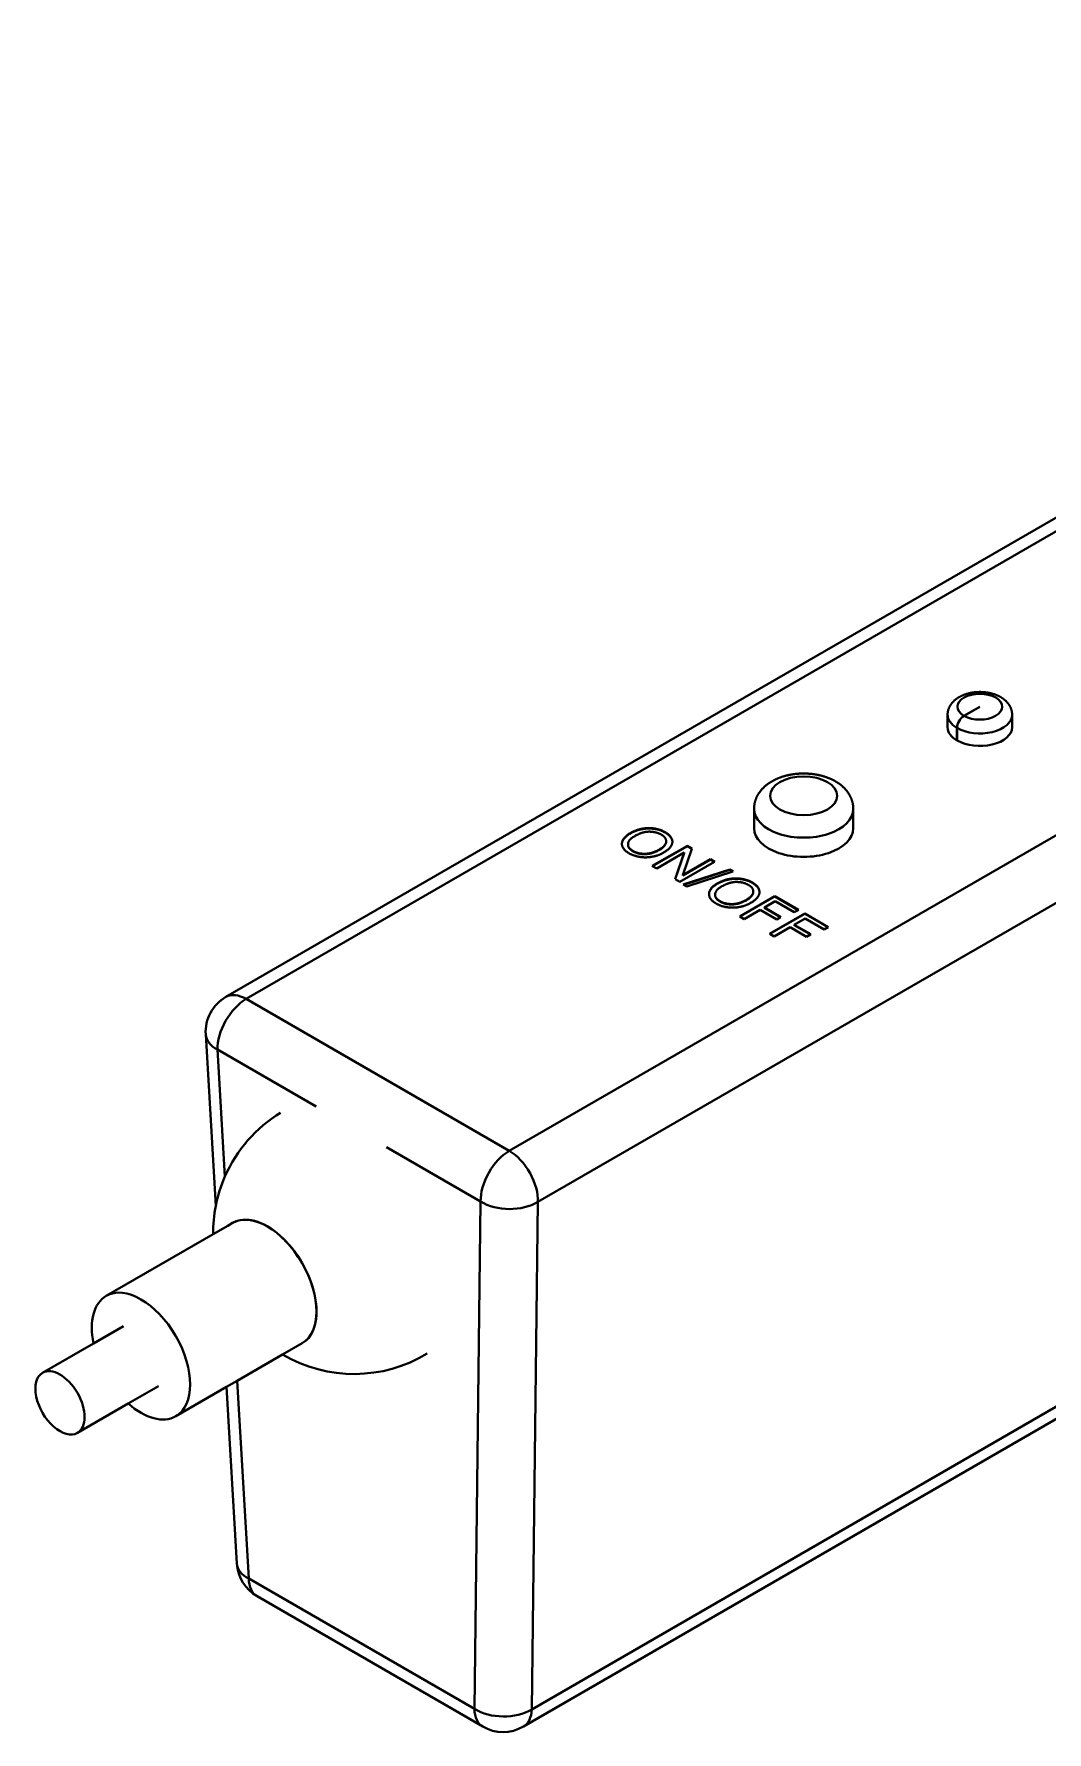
# Model space of a CAD drawing. Header units: millimetres. Extents: x 15 to 292, y 5 to 205.
# Drawn here: x 187.4 to 212.91, y 70.56 to 113.33 of the extents above; entities that cross this region are included whole.
import ezdxf

# ---------------------------------------------------------------- set-up
doc = ezdxf.new("R2010")
doc.units = ezdxf.units.MM
doc.layers.add('Geometries', color=7, linetype='Continuous')

msp = doc.modelspace()

# ---------------------------------------------------------------- linework, layer by layer
at = {"layer": 'Geometries', "linetype": 'Continuous', "lineweight": 40}
for p, q in [((199.3699, 85.1974), (248.0888, 113.3253)), ((248.811, 112.0395), (200.0921, 83.9116)), ((222.1351, 106.3371), (192.2333, 89.0733)), ((222.1351, 105.9914), (192.7443, 89.0227)), ((199.9351, 71.1328), (248.0261, 98.8982)), ((199.724, 70.6988), (247.815, 98.4642)), ((210.8199, 96.1541), (211.2202, 96.3829)), ((210.8219, 96.1529), (211.2202, 96.3829)), ((210.4077, 96.1795), (210.4077, 95.8644)), ((210.6429, 95.8495), (210.6429, 95.5344)), ((210.6457, 95.8478), (210.6457, 95.536)), ((212.0327, 95.8644), (212.0327, 96.1795)), ((210.6429, 95.5344), (210.6457, 95.536)), ((210.6429, 95.5344), (210.6457, 95.536)), ((210.6457, 95.536), (210.6457, 95.5327)), ((205.5335, 93.3229), (205.5335, 93.8078)), ((208.0335, 93.8127), (208.0335, 93.8123)), ((208.0335, 93.8078), (208.0335, 93.8123)), ((208.0335, 93.3229), (208.0335, 93.8078)), ((202.2366, 93.0285), (202.2366, 93.0379)), ((202.3592, 92.92), (202.3593, 92.9153)), ((202.3592, 92.92), (202.3592, 92.9106)), ((202.9705, 92.3721), (203.8537, 92.8821)), ((202.9786, 92.3674), (203.8537, 92.8727)), ((203.3211, 92.9873), (203.3211, 92.9967)), ((203.4603, 93.0504), (203.4603, 93.0598)), ((203.4773, 92.9824), (203.4773, 92.9776)), ((203.9709, 92.805), (203.7441, 92.1446)), ((203.8537, 92.8727), (203.8537, 92.8821)), ((203.8537, 92.8821), (203.9736, 92.8128)), ((203.8537, 92.8727), (203.9709, 92.805)), ((203.9736, 92.8128), (203.9709, 92.805)), ((202.483, 92.7422), (202.483, 92.7516)), ((202.9786, 92.3674), (202.9705, 92.3721)), ((203.7766, 92.7081), (203.0825, 92.3074)), ((203.5465, 92.0396), (203.7766, 92.7081)), ((203.5492, 92.038), (203.7766, 92.6987)), ((204.5415, 92.4756), (203.6664, 91.9703)), ((203.7441, 92.1446), (204.4376, 92.545)), ((203.7441, 92.1352), (204.4376, 92.5356)), ((203.7766, 92.6987), (203.7766, 92.7081)), ((204.4376, 92.5356), (204.4376, 92.545)), ((204.4376, 92.545), (204.5496, 92.4803)), ((204.4376, 92.5356), (204.5415, 92.4756)), ((204.5496, 92.4803), (204.5415, 92.4756)), ((203.0825, 92.3074), (202.9786, 92.3674)), ((203.5492, 92.038), (203.5465, 92.0396)), ((203.6664, 91.9703), (203.5492, 92.038)), ((203.7441, 92.1352), (203.7441, 92.1446)), ((203.7525, 91.9032), (204.922, 92.2827)), ((203.763, 91.8972), (204.922, 92.2733)), ((204.9983, 92.2292), (203.8399, 91.8528)), ((204.922, 92.2827), (205.0088, 92.2326)), ((204.922, 92.2733), (204.922, 92.2827)), ((204.922, 92.2733), (204.9983, 92.2292)), ((205.0088, 92.2326), (204.9983, 92.2292)), ((205.492, 91.9449), (205.492, 91.9543)), ((203.763, 91.8972), (203.7525, 91.9032)), ((203.8399, 91.8528), (203.763, 91.8972)), ((204.553, 91.6534), (204.553, 91.644)), ((204.553, 91.6534), (204.5531, 91.6487)), ((205.1714, 91.1014), (206.0547, 91.6113)), ((205.1796, 91.0967), (206.0547, 91.6019)), ((205.5148, 91.7208), (205.5148, 91.7302)), ((206.0547, 91.6019), (206.0547, 91.6113)), ((206.0547, 91.6113), (206.6506, 91.2673)), ((206.0547, 91.6019), (206.6424, 91.2626)), ((204.6768, 91.4757), (204.6768, 91.4851)), ((205.1796, 91.0967), (205.1714, 91.1014)), ((205.2883, 91.0339), (205.1796, 91.0967)), ((205.6896, 91.2656), (205.2883, 91.0339)), ((206.1041, 91.0262), (205.6896, 91.2656)), ((206.0674, 91.4837), (205.7938, 91.3257)), ((205.7938, 91.3163), (205.7938, 91.3257)), ((205.7938, 91.3257), (206.2084, 91.0864)), ((205.7938, 91.3163), (206.2002, 91.0817)), ((205.9252, 90.6662), (206.8085, 91.1762)), ((205.9333, 90.6615), (206.8085, 91.1668)), ((206.5464, 91.2071), (206.0674, 91.4837)), ((206.2084, 91.0864), (206.2002, 91.0817)), ((206.6424, 91.2626), (206.5464, 91.2071)), ((206.6506, 91.2673), (206.6424, 91.2626)), ((206.8085, 91.1668), (206.8085, 91.1762)), ((206.8085, 91.1762), (207.4043, 90.8321)), ((206.8085, 91.1668), (207.3962, 90.8274)), ((205.9333, 90.6615), (205.9252, 90.6662)), ((206.0421, 90.5987), (205.9333, 90.6615)), ((206.4433, 90.8304), (206.0421, 90.5987)), ((206.2002, 91.0817), (206.1041, 91.0262)), ((206.8579, 90.5911), (206.4433, 90.8304)), ((206.8211, 91.0485), (206.5476, 90.8906)), ((206.5476, 90.8906), (206.9621, 90.6512)), ((206.5476, 90.8812), (206.5476, 90.8906)), ((206.5476, 90.8812), (206.9539, 90.6465)), ((207.3001, 90.772), (206.8211, 91.0485)), ((207.3962, 90.8274), (207.3001, 90.772)), ((207.4043, 90.8321), (207.3962, 90.8274)), ((206.9539, 90.6465), (206.8579, 90.5911)), ((206.9621, 90.6512), (206.9539, 90.6465)), ((192.7443, 89.0227), (199.3699, 85.1974)), ((191.724, 88.128), (191.9781, 83.8144)), ((192.0218, 87.7481), (192.21, 84.5539)), ((194.51, 86.3116), (192.0218, 87.7481)), ((198.6474, 83.9228), (196.2782, 85.2907)), ((198.4904, 71.1441), (198.6474, 83.9228)), ((200.0921, 83.9116), (199.9351, 71.1328)), ((189.2188, 81.5448), (191.9112, 83.0993)), ((192.2831, 83.314), (191.9112, 83.0993)), ((192.2831, 83.314), (192.4008, 83.3819)), ((188.8985, 80.3496), (189.6563, 80.7871)), ((187.6163, 79.6093), (188.8985, 80.3496)), ((192.5133, 79.4055), (193.6612, 80.0682)), ((193.6612, 80.0682), (194.1508, 80.3509)), ((189.7735, 78.834), (190.5313, 79.2715)), ((190.9688, 78.5137), (192.2469, 79.2516)), ((192.2469, 79.2516), (192.5133, 79.4055)), ((192.2469, 79.2516), (192.5088, 74.8054)), ((192.5133, 79.4055), (192.8067, 74.4256)), ((188.4913, 78.0937), (189.7735, 78.834)), ((192.8067, 74.4256), (198.4904, 71.1441)), ((193.0181, 73.9803), (198.7019, 70.6988))]:
    msp.add_line(p, q, dxfattribs=at)
at = {"layer": 'Geometries', "linetype": 'Continuous', "lineweight": 40, "flags": 128}
for points in [[(212.0327, 96.1795), (212.0327, 96.1836), (212.0326, 96.1908), (212.0324, 96.198), (212.032, 96.2052), (212.0315, 96.2124), (212.0309, 96.2195), (212.0302, 96.2267), (212.0294, 96.2338), (212.0284, 96.241), (212.0273, 96.2481), (212.0261, 96.2552), (212.0248, 96.2624), (212.0234, 96.2694), (212.0219, 96.2765), (212.0202, 96.2836), (212.0185, 96.2906), (212.0166, 96.2977), (212.0146, 96.3047), (212.0124, 96.3116), (212.0102, 96.3186), (212.0078, 96.3255), (212.0054, 96.3325), (212.0028, 96.3394), (212.0001, 96.3462), (211.9973, 96.3531), (211.9943, 96.3599), (211.9913, 96.3667), (211.9881, 96.3734), (211.9848, 96.3802), (211.9814, 96.3869), (211.9779, 96.3936), (211.9743, 96.4002), (211.9705, 96.4068), (211.9667, 96.4134), (211.9627, 96.4199), (211.9586, 96.4264), (211.9544, 96.4329), (211.9501, 96.4393), (211.9456, 96.4457), (211.9411, 96.4521), (211.9364, 96.4584), (211.9317, 96.4646), (211.9268, 96.4709), (211.9217, 96.4771), (211.9166, 96.4832), (211.9114, 96.4893), (211.906, 96.4954), (211.9006, 96.5014), (211.895, 96.5073), (211.8893, 96.5132), (211.8835, 96.5191), (211.8776, 96.5249), (211.8716, 96.5307), (211.8655, 96.5363), (211.8592, 96.542), (211.8529, 96.5476), (211.8464, 96.5531), (211.8399, 96.5586), (211.8332, 96.564), (211.8265, 96.5693), (211.8196, 96.5746), (211.8127, 96.5798), (211.8056, 96.585), (211.7985, 96.5901), (211.7912, 96.5951), (211.7839, 96.6), (211.7765, 96.6049), (211.769, 96.6097), (211.7614, 96.6144), (211.7537, 96.6191), (211.7459, 96.6237), (211.7381, 96.6282), (211.7302, 96.6326), (211.7222, 96.637), (211.7141, 96.6413), (211.7059, 96.6455), (211.6977, 96.6496), (211.6894, 96.6536), (211.6811, 96.6576), (211.6727, 96.6615), (211.6642, 96.6653), (211.6557, 96.669), (211.6471, 96.6727), (211.6384, 96.6762), (211.6297, 96.6797), (211.621, 96.6831), (211.6121, 96.6865), (211.6033, 96.6897), (211.5944, 96.6929), (211.5854, 96.696), (211.5764, 96.699), (211.5674, 96.7019), (211.5583, 96.7047), (211.5491, 96.7075), (211.54, 96.7102), (211.5308, 96.7128), (211.5215, 96.7153), (211.5122, 96.7177), (211.5029, 96.7201), (211.4935, 96.7224), (211.4842, 96.7246), (211.4747, 96.7267), (211.4653, 96.7287), (211.4558, 96.7307), (211.4463, 96.7326), (211.4368, 96.7344), (211.4272, 96.7361), (211.4177, 96.7377), (211.4081, 96.7393), (211.3984, 96.7408), (211.3888, 96.7422), (211.3791, 96.7435), (211.3695, 96.7447), (211.3598, 96.7459), (211.3501, 96.747), (211.3403, 96.748), (211.3306, 96.7489), (211.3208, 96.7498), (211.3111, 96.7505), (211.3013, 96.7512), (211.2915, 96.7518), (211.2817, 96.7524), (211.2719, 96.7528), (211.2621, 96.7532), (211.2523, 96.7535), (211.2425, 96.7537), (211.2327, 96.7538), (211.2229, 96.7539), (211.2131, 96.7539), (211.2033, 96.7538), (211.1935, 96.7536), (211.1836, 96.7534), (211.1738, 96.753), (211.164, 96.7526), (211.1543, 96.7521), (211.1445, 96.7516), (211.1347, 96.7509), (211.1249, 96.7502), (211.1152, 96.7494), (211.1054, 96.7485), (211.0957, 96.7475), (211.086, 96.7465), (211.0763, 96.7454), (211.0666, 96.7442), (211.0569, 96.7429), (211.0473, 96.7415), (211.0376, 96.7401), (211.028, 96.7386), (211.0184, 96.737), (211.0089, 96.7353), (210.9993, 96.7336), (210.9898, 96.7317), (210.9803, 96.7298), (210.9708, 96.7278), (210.9614, 96.7257), (210.952, 96.7236), (210.9426, 96.7213), (210.9333, 96.719), (210.924, 96.7166), (210.9147, 96.7141), (210.9055, 96.7116), (210.8963, 96.7089), (210.8871, 96.7062), (210.878, 96.7034), (210.8689, 96.7005), (210.8599, 96.6976), (210.8509, 96.6945), (210.8419, 96.6914), (210.833, 96.6882), (210.8242, 96.6849), (210.8154, 96.6815), (210.8066, 96.6781), (210.7979, 96.6746), (210.7893, 96.6709), (210.7807, 96.6672), (210.7722, 96.6635), (210.7637, 96.6596), (210.7553, 96.6557), (210.7469, 96.6516), (210.7386, 96.6475), (210.7304, 96.6434), (210.7223, 96.6391), (210.7142, 96.6347), (210.7062, 96.6303), (210.6983, 96.6258), (210.6904, 96.6212), (210.6827, 96.6166), (210.675, 96.6119), (210.6674, 96.6071), (210.6598, 96.6022), (210.6524, 96.5972), (210.6451, 96.5922), (210.6378, 96.5871), (210.6307, 96.5819), (210.6236, 96.5767), (210.6166, 96.5714), (210.6098, 96.566), (210.603, 96.5605), (210.5963, 96.555), (210.5898, 96.5495), (210.5833, 96.5438), (210.577, 96.5381), (210.5707, 96.5324), (210.5646, 96.5266), (210.5586, 96.5207), (210.5527, 96.5148), (210.5469, 96.5088), (210.5412, 96.5028), (210.5356, 96.4967), (210.5302, 96.4906), (210.5249, 96.4844), (210.5196, 96.4782), (210.5145, 96.4719), (210.5095, 96.4656), (210.5047, 96.4592), (210.4999, 96.4528), (210.4953, 96.4464), (210.4908, 96.4399), (210.4864, 96.4334), (210.4821, 96.4268), (210.478, 96.4202), (210.4739, 96.4136), (210.47, 96.4069), (210.4662, 96.4002), (210.4626, 96.3935), (210.459, 96.3868), (210.4556, 96.38), (210.4522, 96.3732), (210.449, 96.3663), (210.446, 96.3595), (210.443, 96.3526), (210.4402, 96.3456), (210.4374, 96.3387), (210.4348, 96.3317), (210.4324, 96.3247), (210.43, 96.3177), (210.4278, 96.3107), (210.4256, 96.3037), (210.4236, 96.2966), (210.4217, 96.2895), (210.42, 96.2824), (210.4183, 96.2753), (210.4168, 96.2682), (210.4154, 96.261), (210.4141, 96.2539), (210.4129, 96.2467), (210.4119, 96.2396), (210.411, 96.2324), (210.4101, 96.2252), (210.4094, 96.218), (210.4089, 96.2108), (210.4084, 96.2037), (210.4081, 96.1965), (210.4079, 96.1893), (210.4077, 96.1821), (210.4077, 96.1795)], [(207.5833, 94.5041), (207.5776, 94.5073), (207.5678, 94.5128), (207.5578, 94.5183), (207.5478, 94.5237), (207.5378, 94.5291), (207.5276, 94.5343), (207.5174, 94.5395), (207.5071, 94.5446), (207.4967, 94.5496), (207.4863, 94.5545), (207.4758, 94.5593), (207.4653, 94.5641), (207.4546, 94.5688), (207.444, 94.5734), (207.4332, 94.5779), (207.4225, 94.5823), (207.4116, 94.5867), (207.4007, 94.591), (207.3898, 94.5952), (207.3788, 94.5993), (207.3677, 94.6033), (207.3567, 94.6073), (207.3455, 94.6111), (207.3343, 94.6149), (207.3231, 94.6186), (207.3118, 94.6222), (207.3005, 94.6257), (207.2891, 94.6292), (207.2778, 94.6326), (207.2663, 94.6359), (207.2548, 94.6391), (207.2433, 94.6422), (207.2318, 94.6452), (207.2202, 94.6482), (207.2086, 94.6511), (207.197, 94.6539), (207.1853, 94.6566), (207.1736, 94.6592), (207.1619, 94.6618), (207.1501, 94.6643), (207.1383, 94.6666), (207.1265, 94.669), (207.1147, 94.6712), (207.1028, 94.6733), (207.0909, 94.6754), (207.079, 94.6774), (207.0671, 94.6793), (207.0551, 94.6811), (207.0432, 94.6829), (207.0312, 94.6846), (207.0192, 94.6861), (207.0071, 94.6876), (206.9951, 94.6891), (206.983, 94.6904), (206.971, 94.6917), (206.9589, 94.6929), (206.9468, 94.694), (206.9347, 94.695), (206.9226, 94.696), (206.9104, 94.6968), (206.8983, 94.6976), (206.8862, 94.6983), (206.874, 94.699), (206.8618, 94.6995), (206.8497, 94.7), (206.8375, 94.7004), (206.8253, 94.7007), (206.8132, 94.7009), (206.801, 94.7011), (206.7888, 94.7012), (206.7766, 94.7011), (206.7644, 94.7011), (206.7523, 94.7009), (206.7401, 94.7007), (206.7279, 94.7003), (206.7158, 94.6999), (206.7036, 94.6994), (206.6914, 94.6989), (206.6793, 94.6982), (206.6671, 94.6975), (206.655, 94.6967), (206.6429, 94.6958), (206.6308, 94.6949), (206.6187, 94.6938), (206.6066, 94.6927), (206.5945, 94.6915), (206.5824, 94.6903), (206.5704, 94.6889), (206.5583, 94.6875), (206.5463, 94.6859), (206.5343, 94.6843), (206.5223, 94.6827), (206.5103, 94.6809), (206.4984, 94.6791), (206.4865, 94.6771), (206.4746, 94.6751), (206.4627, 94.6731), (206.4508, 94.6709), (206.439, 94.6687), (206.4272, 94.6663), (206.4154, 94.6639), (206.4036, 94.6615), (206.3919, 94.6589), (206.3802, 94.6562), (206.3685, 94.6535), (206.3569, 94.6507), (206.3453, 94.6478), (206.3337, 94.6448), (206.3221, 94.6418), (206.3106, 94.6386), (206.2992, 94.6354), (206.2877, 94.6321), (206.2763, 94.6287), (206.265, 94.6253), (206.2536, 94.6217), (206.2424, 94.6181), (206.2311, 94.6144), (206.2199, 94.6106), (206.2088, 94.6067), (206.1977, 94.6027), (206.1866, 94.5987), (206.1756, 94.5946), (206.1647, 94.5903), (206.1538, 94.5861), (206.1429, 94.5817), (206.1321, 94.5772), (206.1214, 94.5727), (206.1107, 94.568), (206.1, 94.5633), (206.0895, 94.5585), (206.079, 94.5537), (206.0685, 94.5487), (206.0581, 94.5437), (206.0478, 94.5386), (206.0376, 94.5334), (206.0274, 94.5281), (206.0173, 94.5227), (206.0072, 94.5173), (205.9973, 94.5117), (205.9874, 94.5061), (205.9776, 94.5005), (205.9678, 94.4947), (205.9582, 94.4889), (205.9486, 94.4829), (205.9391, 94.477), (205.9297, 94.4709), (205.9204, 94.4647), (205.9112, 94.4585), (205.902, 94.4522), (205.893, 94.4459), (205.884, 94.4394), (205.8752, 94.4329), (205.8664, 94.4264), (205.8578, 94.4197), (205.8492, 94.413), (205.8408, 94.4062), (205.8324, 94.3994), (205.8241, 94.3925), (205.816, 94.3855), (205.808, 94.3785), (205.8, 94.3714), (205.7922, 94.3642), (205.7845, 94.357), (205.7769, 94.3498), (205.7694, 94.3424), (205.762, 94.3351), (205.7547, 94.3276), (205.7476, 94.3201), (205.7405, 94.3126), (205.7336, 94.305), (205.7268, 94.2974), (205.7201, 94.2897), (205.7135, 94.2819), (205.707, 94.2741), (205.7007, 94.2663), (205.6944, 94.2584), (205.6883, 94.2505), (205.6823, 94.2425), (205.6764, 94.2345), (205.6707, 94.2265), (205.665, 94.2184), (205.6595, 94.2103), (205.6541, 94.2021), (205.6488, 94.1939), (205.6436, 94.1857), (205.6386, 94.1774), (205.6336, 94.1691), (205.6288, 94.1607), (205.6241, 94.1524), (205.6195, 94.144), (205.6151, 94.1355), (205.6107, 94.127), (205.6065, 94.1185), (205.6024, 94.11), (205.5984, 94.1014), (205.5946, 94.0929), (205.5908, 94.0842), (205.5872, 94.0756), (205.5837, 94.0669), (205.5803, 94.0582), (205.577, 94.0495), (205.5738, 94.0408), (205.5708, 94.032), (205.5679, 94.0232), (205.5651, 94.0144), (205.5624, 94.0056), (205.5598, 93.9968), (205.5574, 93.9879), (205.5551, 93.9791), (205.5529, 93.9702), (205.5508, 93.9613), (205.5488, 93.9523), (205.547, 93.9434), (205.5452, 93.9345), (205.5436, 93.9255), (205.5421, 93.9165), (205.5408, 93.9076), (205.5395, 93.8986), (205.5384, 93.8896), (205.5374, 93.8806), (205.5365, 93.8716), (205.5357, 93.8625), (205.535, 93.8535), (205.5345, 93.8445), (205.5341, 93.8355), (205.5338, 93.8265), (205.5336, 93.8174), (205.5335, 93.8084), (205.5335, 93.8078)], [(208.0335, 93.8127), (208.0335, 93.8157), (208.0333, 93.8247), (208.033, 93.8337), (208.0326, 93.8427), (208.0321, 93.8518), (208.0315, 93.8608), (208.0307, 93.8698), (208.0298, 93.8787), (208.0289, 93.8877), (208.0277, 93.8967), (208.0265, 93.9057), (208.0252, 93.9146), (208.0237, 93.9235), (208.0221, 93.9325), (208.0204, 93.9414), (208.0186, 93.9503), (208.0167, 93.9591), (208.0147, 93.968), (208.0125, 93.9768), (208.0102, 93.9857), (208.0078, 93.9945), (208.0053, 94.0033), (208.0027, 94.012), (207.9999, 94.0208), (207.9971, 94.0295), (207.9941, 94.0382), (207.991, 94.0469), (207.9878, 94.0555), (207.9845, 94.0642), (207.981, 94.0728), (207.9774, 94.0813), (207.9738, 94.0899), (207.97, 94.0984), (207.9661, 94.1069), (207.9621, 94.1154), (207.9579, 94.1238), (207.9537, 94.1322), (207.9493, 94.1405), (207.9448, 94.1489), (207.9402, 94.1572), (207.9355, 94.1655), (207.9307, 94.1737), (207.9257, 94.1819), (207.9207, 94.1901), (207.9155, 94.1982), (207.9102, 94.2063), (207.9048, 94.2143), (207.8993, 94.2223), (207.8936, 94.2303), (207.8879, 94.2382), (207.882, 94.2461), (207.876, 94.254), (207.8699, 94.2618), (207.8637, 94.2695), (207.8574, 94.2773), (207.851, 94.2849), (207.8444, 94.2926), (207.8378, 94.3002), (207.831, 94.3077), (207.8241, 94.3152), (207.8171, 94.3226), (207.81, 94.33), (207.8028, 94.3373), (207.7954, 94.3446), (207.788, 94.3518), (207.7804, 94.359), (207.7728, 94.3661), (207.765, 94.3732), (207.7571, 94.3802), (207.7491, 94.3871), (207.7411, 94.394), (207.7329, 94.4008), (207.7246, 94.4076), (207.7162, 94.4143), (207.7077, 94.4209), (207.6991, 94.4275), (207.6904, 94.434), (207.6816, 94.4405), (207.6727, 94.4468), (207.6637, 94.4531), (207.6546, 94.4594), (207.6455, 94.4655), (207.6362, 94.4716), (207.6268, 94.4776), (207.6174, 94.4836), (207.6079, 94.4894), (207.5983, 94.4952), (207.5886, 94.501), (207.5833, 94.5041)], [(202.2366, 93.0379), (202.2424, 93.0473), (202.2486, 93.0566), (202.2552, 93.0657), (202.2621, 93.0747), (202.2693, 93.0836), (202.2768, 93.0922), (202.2846, 93.1007), (202.2927, 93.1091), (202.3012, 93.1174), (202.3102, 93.1256), (202.3195, 93.1338), (202.3292, 93.1419), (202.3393, 93.1498), (202.3497, 93.1576), (202.3604, 93.1653), (202.3715, 93.1728), (202.383, 93.1802), (202.3948, 93.1875), (202.4069, 93.1947), (202.4193, 93.2017), (202.4317, 93.2085), (202.4441, 93.2152), (202.4565, 93.2216), (202.4703, 93.2284), (202.484, 93.235), (202.4978, 93.2414), (202.5117, 93.2476), (202.5256, 93.2535), (202.5397, 93.2592), (202.5539, 93.2647), (202.5681, 93.27), (202.5824, 93.275), (202.5967, 93.2798), (202.611, 93.2844), (202.6254, 93.2887), (202.6398, 93.2927), (202.655, 93.2967), (202.6702, 93.3005), (202.6855, 93.304), (202.7008, 93.3072), (202.7161, 93.3101), (202.7315, 93.3128), (202.747, 93.3152), (202.7625, 93.3174), (202.778, 93.3193), (202.7936, 93.3209), (202.8093, 93.3223), (202.825, 93.3234), (202.8398, 93.3242), (202.8547, 93.3248), (202.8696, 93.3251), (202.8845, 93.3252), (202.8993, 93.3251), (202.9163, 93.3247), (202.9331, 93.324), (202.9498, 93.3231), (202.9663, 93.3219), (202.9827, 93.3203), (202.999, 93.3185), (203.0151, 93.3165), (203.0298, 93.3143), (203.0443, 93.3119), (203.0587, 93.3093), (203.073, 93.3064), (203.0872, 93.3033), (203.1013, 93.2999), (203.1152, 93.2963), (203.129, 93.2925), (203.1427, 93.2885), (203.1563, 93.2842), (203.1698, 93.2796), (203.1831, 93.2748), (203.1956, 93.2701), (203.208, 93.2652), (203.2202, 93.26), (203.2324, 93.2547), (203.2444, 93.2491), (203.2565, 93.2432), (203.2685, 93.2372), (203.2804, 93.2309), (203.2921, 93.2244), (203.3038, 93.2177), (203.3151, 93.2108), (203.326, 93.2039), (203.3365, 93.1969), (203.3471, 93.1895), (203.3574, 93.182), (203.3672, 93.1744), (203.3766, 93.1666), (203.3856, 93.1588), (203.3942, 93.1509), (203.4023, 93.1429), (203.4101, 93.1348), (203.4174, 93.1265), (203.4244, 93.1182), (203.4309, 93.1098), (203.437, 93.1013), (203.4424, 93.0932), (203.4474, 93.085), (203.4521, 93.0767), (203.4564, 93.0683), (203.4603, 93.0598)], [(202.2366, 93.0285), (202.2424, 93.0379), (202.2486, 93.0472), (202.2552, 93.0563), (202.2621, 93.0653), (202.2693, 93.0742), (202.2768, 93.0828), (202.2846, 93.0913), (202.2927, 93.0997), (202.3012, 93.1079), (202.3102, 93.1162), (202.3195, 93.1244), (202.3292, 93.1325), (202.3393, 93.1404), (202.3497, 93.1482), (202.3604, 93.1559), (202.3715, 93.1634), (202.383, 93.1708), (202.3948, 93.1781), (202.4069, 93.1853), (202.4193, 93.1923), (202.4317, 93.1991), (202.4441, 93.2057), (202.4565, 93.2122), (202.4703, 93.219), (202.484, 93.2256), (202.4978, 93.232), (202.5117, 93.2382), (202.5256, 93.2441), (202.5397, 93.2498), (202.5539, 93.2553), (202.5681, 93.2606), (202.5824, 93.2656), (202.5967, 93.2704), (202.611, 93.275), (202.6254, 93.2793), (202.6398, 93.2833), (202.655, 93.2873), (202.6702, 93.2911), (202.6855, 93.2946), (202.7008, 93.2978), (202.7161, 93.3007), (202.7315, 93.3034), (202.747, 93.3058), (202.7625, 93.308), (202.778, 93.3099), (202.7936, 93.3115), (202.8093, 93.3129), (202.825, 93.314), (202.8398, 93.3148), (202.8547, 93.3153), (202.8696, 93.3157), (202.8845, 93.3158), (202.8993, 93.3157), (202.9163, 93.3153), (202.9331, 93.3146), (202.9498, 93.3137), (202.9663, 93.3125), (202.9827, 93.3109), (202.999, 93.3091), (203.0151, 93.3071), (203.0298, 93.3049), (203.0443, 93.3025), (203.0587, 93.2999), (203.073, 93.297), (203.0872, 93.2939), (203.1013, 93.2905), (203.1152, 93.2869), (203.129, 93.2831), (203.1427, 93.279), (203.1563, 93.2747), (203.1698, 93.2702), (203.1831, 93.2654), (203.1956, 93.2607), (203.208, 93.2558), (203.2202, 93.2506), (203.2324, 93.2453), (203.2444, 93.2397), (203.2565, 93.2338), (203.2685, 93.2278), (203.2804, 93.2215), (203.2921, 93.215), (203.3038, 93.2082), (203.3151, 93.2014), (203.326, 93.1945), (203.3365, 93.1875), (203.3471, 93.1801), (203.3574, 93.1726), (203.3672, 93.165), (203.3766, 93.1572), (203.3856, 93.1494), (203.3942, 93.1415), (203.4023, 93.1335), (203.4101, 93.1253), (203.4174, 93.1171), (203.4244, 93.1088), (203.4309, 93.1004), (203.437, 93.0919), (203.4424, 93.0838), (203.4474, 93.0756), (203.4521, 93.0673), (203.4564, 93.0589), (203.4603, 93.0504)], [(203.3115, 93.0459), (203.3085, 93.053), (203.3052, 93.0599), (203.3015, 93.0668), (203.2975, 93.0736), (203.2931, 93.0803), (203.2885, 93.0868), (203.2835, 93.0932), (203.2782, 93.0995), (203.2725, 93.1057), (203.2664, 93.112), (203.2599, 93.1181), (203.253, 93.1242), (203.2458, 93.1302), (203.2382, 93.1361), (203.2303, 93.1419), (203.2221, 93.1476), (203.2134, 93.1533), (203.2044, 93.1588), (203.1951, 93.1642), (203.1856, 93.1695), (203.1759, 93.1746), (203.1661, 93.1794), (203.1561, 93.1841), (203.145, 93.189), (203.1337, 93.1937), (203.1222, 93.1981), (203.1106, 93.2023), (203.0988, 93.2062), (203.0879, 93.2096), (203.0768, 93.2128), (203.0657, 93.2157), (203.0544, 93.2185), (203.0429, 93.2211), (203.0315, 93.2234), (203.02, 93.2256), (203.0083, 93.2275), (202.9965, 93.2293), (202.9822, 93.2312), (202.9678, 93.2327), (202.9531, 93.2341), (202.9383, 93.2351), (202.9233, 93.2359), (202.908, 93.2364), (202.8977, 93.2366), (202.8873, 93.2366), (202.8768, 93.2364), (202.8663, 93.236), (202.8558, 93.2353), (202.8454, 93.2345), (202.835, 93.2335), (202.8245, 93.2323), (202.814, 93.2309), (202.8014, 93.229), (202.7887, 93.2268), (202.7761, 93.2243), (202.7633, 93.2215), (202.7505, 93.2184), (202.7376, 93.2151), (202.7259, 93.2118), (202.7141, 93.2083), (202.7023, 93.2045), (202.6904, 93.2005), (202.6785, 93.1963), (202.6665, 93.1918), (202.6551, 93.1874), (202.6438, 93.1828), (202.6323, 93.178), (202.6209, 93.1729), (202.6094, 93.1677), (202.5978, 93.1622), (202.5862, 93.1566), (202.5746, 93.1507), (202.5629, 93.1447), (202.5511, 93.1384), (202.5396, 93.132), (202.528, 93.1254), (202.5165, 93.1187), (202.5053, 93.112), (202.4944, 93.1051), (202.484, 93.0981), (202.4739, 93.0912), (202.4643, 93.0842), (202.4551, 93.0772), (202.4464, 93.0702), (202.4382, 93.0633), (202.4304, 93.0563), (202.423, 93.0493), (202.4158, 93.0421), (202.4091, 93.0349), (202.4028, 93.0277), (202.3969, 93.0204), (202.3915, 93.0131), (202.3865, 93.0058), (202.3819, 92.9985), (202.3779, 92.9915), (202.3744, 92.9845), (202.3712, 92.9775), (202.3684, 92.9704), (202.3659, 92.9634), (202.3639, 92.9563), (202.3623, 92.9495), (202.361, 92.9428), (202.3601, 92.936), (202.3595, 92.9292), (202.3593, 92.9225), (202.3592, 92.92)], [(202.2052, 92.9325), (202.2054, 92.9402), (202.2059, 92.9484), (202.2068, 92.9565), (202.2081, 92.9646), (202.2097, 92.9726), (202.2117, 92.9807), (202.2146, 92.9903), (202.2179, 92.9998), (202.2218, 93.0094), (202.2262, 93.0189), (202.2312, 93.0284), (202.2366, 93.0379)], [(202.2053, 92.9279), (202.2052, 92.932), (202.2052, 92.9325)], [(202.2053, 92.9279), (202.2054, 92.9308), (202.2059, 92.939), (202.2068, 92.9471), (202.2081, 92.9552), (202.2097, 92.9632), (202.2117, 92.9713), (202.2146, 92.9808), (202.2179, 92.9904), (202.2218, 92.9999), (202.2262, 93.0095), (202.2312, 93.019), (202.2366, 93.0285)], [(203.4773, 92.9776), (203.4772, 92.9753), (203.4766, 92.9663), (203.4756, 92.9573), (203.474, 92.9483), (203.4721, 92.9393), (203.4696, 92.9303), (203.4667, 92.9213), (203.4633, 92.9123), (203.4596, 92.9034), (203.4554, 92.8946), (203.4507, 92.8857), (203.4456, 92.8769), (203.44, 92.8679), (203.434, 92.8591), (203.4276, 92.8503), (203.4208, 92.8415), (203.4137, 92.8328), (203.4062, 92.8244), (203.3984, 92.816), (203.3902, 92.8077), (203.3816, 92.7994), (203.3724, 92.791), (203.3629, 92.7828), (203.3529, 92.7745), (203.3425, 92.7664), (203.3318, 92.7583), (203.3206, 92.7503), (203.3091, 92.7423), (203.2964, 92.734), (203.2833, 92.7257), (203.2698, 92.7175), (203.2558, 92.7094), (203.2416, 92.7015), (203.2273, 92.6939), (203.2137, 92.687), (203.2, 92.6803), (203.1861, 92.6738), (203.1721, 92.6676), (203.158, 92.6616), (203.1437, 92.6558), (203.1293, 92.6502), (203.1148, 92.6449), (203.1002, 92.6398), (203.0854, 92.635), (203.0708, 92.6304), (203.0561, 92.6261), (203.0412, 92.622), (203.0263, 92.6181), (203.0109, 92.6144), (202.9954, 92.6109), (202.9798, 92.6077), (202.964, 92.6047), (202.9483, 92.6019), (202.9328, 92.5994), (202.9174, 92.5972), (202.902, 92.5953), (202.8866, 92.5937), (202.8709, 92.5922), (202.8553, 92.5911), (202.8397, 92.5902), (202.8242, 92.5896), (202.8086, 92.5892), (202.7931, 92.5892), (202.7777, 92.5894), (202.7637, 92.5898), (202.7497, 92.5904), (202.7357, 92.5913), (202.7218, 92.5924), (202.7079, 92.5937), (202.694, 92.5952), (202.6802, 92.597), (202.665, 92.5992), (202.6498, 92.6017), (202.6348, 92.6043), (202.6199, 92.6072), (202.6052, 92.6103), (202.5908, 92.6136), (202.5765, 92.6171), (202.5624, 92.6207), (202.5485, 92.6246), (202.5348, 92.6287), (202.5215, 92.6329), (202.5084, 92.6372), (202.4954, 92.6418), (202.4827, 92.6466), (202.4699, 92.6516), (202.4573, 92.6568), (202.4449, 92.6622), (202.4327, 92.6679), (202.4207, 92.6737), (202.409, 92.6796), (202.3976, 92.6857), (202.3863, 92.692), (202.3753, 92.6984), (202.3643, 92.7051), (202.3538, 92.7118), (202.3436, 92.7187), (202.3338, 92.7256), (202.3243, 92.7326), (202.3152, 92.7396), (202.3064, 92.7468), (202.2975, 92.7544), (202.2891, 92.7622), (202.281, 92.77), (202.2733, 92.7779), (202.2661, 92.7859), (202.2592, 92.794), (202.2531, 92.8018), (202.2474, 92.8096), (202.242, 92.8174), (202.237, 92.8254), (202.2323, 92.8335), (202.228, 92.8416), (202.2241, 92.8498), (202.2205, 92.8581), (202.2173, 92.8664), (202.2145, 92.8747), (202.212, 92.8828), (202.21, 92.891), (202.2083, 92.8991), (202.207, 92.9072), (202.206, 92.9155), (202.2054, 92.9237), (202.2053, 92.9279)], [(202.3592, 92.9106), (202.3594, 92.9045), (202.36, 92.8961), (202.361, 92.8877), (202.3626, 92.8795), (202.3646, 92.8713), (202.3671, 92.8633), (202.3701, 92.8553), (202.3736, 92.8475), (202.3776, 92.8398), (202.382, 92.8321), (202.3869, 92.8246), (202.3924, 92.8172), (202.3981, 92.8099), (202.4044, 92.8028), (202.4111, 92.7958), (202.4183, 92.7889), (202.4261, 92.7819), (202.4343, 92.7751), (202.4431, 92.7683), (202.4524, 92.7616), (202.4621, 92.7551), (202.4723, 92.7486), (202.483, 92.7422)], [(202.3593, 92.9153), (202.3594, 92.9139), (202.36, 92.9055), (202.361, 92.8971), (202.3626, 92.8889), (202.3646, 92.8807), (202.3671, 92.8727), (202.3701, 92.8647), (202.3736, 92.8569), (202.3776, 92.8492), (202.382, 92.8415), (202.3869, 92.834), (202.3924, 92.8266), (202.3981, 92.8194), (202.4044, 92.8122), (202.4111, 92.8052), (202.4183, 92.7983), (202.4261, 92.7913), (202.4343, 92.7845), (202.4431, 92.7777), (202.4524, 92.771), (202.4621, 92.7645), (202.4723, 92.758), (202.483, 92.7516)], [(202.483, 92.7516), (202.4927, 92.7462), (202.5026, 92.7409), (202.5125, 92.7359), (202.5226, 92.7311), (202.5328, 92.7265), (202.5432, 92.7221), (202.5536, 92.7179), (202.5652, 92.7136), (202.577, 92.7095), (202.589, 92.7057), (202.6011, 92.7021), (202.6133, 92.6988), (202.6257, 92.6958), (202.6382, 92.693), (202.6509, 92.6905), (202.6637, 92.6882), (202.6767, 92.6862), (202.6896, 92.6845), (202.7026, 92.6831), (202.7158, 92.6819), (202.7291, 92.6809), (202.7416, 92.6803), (202.7542, 92.6798), (202.7669, 92.6796), (202.7797, 92.6796), (202.7927, 92.6798), (202.8057, 92.6802), (202.8187, 92.6809), (202.8306, 92.6818), (202.8425, 92.6828), (202.8543, 92.6841), (202.8662, 92.6856), (202.878, 92.6873), (202.8898, 92.6892), (202.9016, 92.6913), (202.9134, 92.6937), (202.9251, 92.6962), (202.9369, 92.699), (202.9486, 92.7019), (202.9603, 92.7051), (202.9741, 92.7091), (202.9878, 92.7134), (203.0015, 92.718), (203.0152, 92.7229), (203.0279, 92.7277), (203.0405, 92.7328), (203.0532, 92.7381), (203.0658, 92.7436), (203.0783, 92.7494), (203.0909, 92.7555), (203.1035, 92.7618), (203.1149, 92.7678), (203.1264, 92.774), (203.1378, 92.7804), (203.1492, 92.787), (203.1602, 92.7937), (203.1709, 92.8003), (203.1832, 92.8084), (203.195, 92.8164), (203.2062, 92.8246), (203.217, 92.8327), (203.2272, 92.8409), (203.2368, 92.849), (203.2458, 92.8572), (203.2544, 92.8653), (203.2625, 92.8736), (203.2695, 92.8812), (203.2761, 92.8889), (203.2822, 92.8966), (203.288, 92.9044), (203.2933, 92.9121), (203.2981, 92.9199), (203.3025, 92.9277), (203.3062, 92.9349), (203.3094, 92.942), (203.3122, 92.9491), (203.3147, 92.9562), (203.3167, 92.9633), (203.3184, 92.9704), (203.3196, 92.9775), (203.3205, 92.9846), (203.321, 92.9915)], [(202.483, 92.7422), (202.4927, 92.7368), (202.5026, 92.7315), (202.5125, 92.7265), (202.5226, 92.7217), (202.5328, 92.7171), (202.5432, 92.7127), (202.5536, 92.7085), (202.5652, 92.7042), (202.577, 92.7001), (202.589, 92.6963), (202.6011, 92.6927), (202.6133, 92.6894), (202.6257, 92.6864), (202.6382, 92.6836), (202.6509, 92.6811), (202.6637, 92.6788), (202.6767, 92.6768), (202.6896, 92.6751), (202.7026, 92.6737), (202.7158, 92.6725), (202.7291, 92.6715), (202.7416, 92.6708), (202.7542, 92.6704), (202.7669, 92.6702), (202.7797, 92.6702), (202.7927, 92.6704), (202.8057, 92.6708), (202.8187, 92.6715), (202.8306, 92.6724), (202.8425, 92.6734), (202.8543, 92.6747), (202.8662, 92.6762), (202.878, 92.6779), (202.8898, 92.6798), (202.9016, 92.6819), (202.9134, 92.6842), (202.9251, 92.6868), (202.9369, 92.6895), (202.9486, 92.6925), (202.9603, 92.6957), (202.9741, 92.6997), (202.9878, 92.704), (203.0015, 92.7086), (203.0152, 92.7135), (203.0279, 92.7183), (203.0405, 92.7234), (203.0532, 92.7287), (203.0658, 92.7342), (203.0783, 92.74), (203.0909, 92.7461), (203.1035, 92.7524), (203.1149, 92.7584), (203.1264, 92.7646), (203.1378, 92.771), (203.1492, 92.7776), (203.1602, 92.7843), (203.1709, 92.7909), (203.1832, 92.799), (203.195, 92.807), (203.2062, 92.8152), (203.217, 92.8233), (203.2272, 92.8315), (203.2368, 92.8396), (203.2458, 92.8478), (203.2544, 92.8559), (203.2625, 92.8642), (203.2695, 92.8718), (203.2761, 92.8795), (203.2822, 92.8872), (203.288, 92.8949), (203.2933, 92.9027), (203.2981, 92.9105), (203.3025, 92.9183), (203.3062, 92.9255), (203.3094, 92.9326), (203.3122, 92.9397), (203.3147, 92.9468), (203.3167, 92.9539), (203.3184, 92.961), (203.3196, 92.9681), (203.3205, 92.9752), (203.321, 92.9822), (203.3211, 92.9873)], [(203.3211, 92.9967), (203.3211, 92.9987), (203.3208, 93.0058), (203.3201, 93.0128), (203.319, 93.0194), (203.3177, 93.0261), (203.316, 93.0327), (203.3139, 93.0393), (203.3115, 93.0459)], [(203.321, 92.9915), (203.321, 92.9916), (203.3211, 92.9967)], [(203.4603, 93.0598), (203.4643, 93.0502), (203.4677, 93.0407), (203.4706, 93.0311), (203.473, 93.0215), (203.4749, 93.012), (203.4762, 93.0024), (203.477, 92.9934), (203.4773, 92.9843), (203.4773, 92.9824)], [(203.4603, 93.0504), (203.4643, 93.0408), (203.4677, 93.0313), (203.4706, 93.0217), (203.473, 93.0121), (203.4749, 93.0025), (203.4762, 92.993), (203.477, 92.984), (203.4773, 92.9776)], [(204.3989, 91.6659), (204.3991, 91.673), (204.3997, 91.6822), (204.4008, 91.6914), (204.4023, 91.7006), (204.4043, 91.7098), (204.4068, 91.7189), (204.4098, 91.7281), (204.4132, 91.7372), (204.4172, 91.7464), (204.4216, 91.7555), (204.4264, 91.7646), (204.4318, 91.7737), (204.4375, 91.7827), (204.4435, 91.7916), (204.4498, 91.8004), (204.4572, 91.8099), (204.465, 91.8193), (204.4731, 91.8285), (204.4816, 91.8376), (204.4906, 91.8466), (204.499, 91.8546), (204.5078, 91.8625), (204.5169, 91.8703), (204.5263, 91.878), (204.536, 91.8855), (204.5459, 91.8928), (204.5561, 91.9), (204.5666, 91.9071), (204.5774, 91.9141), (204.5887, 91.9211), (204.6004, 91.928), (204.6123, 91.9347), (204.6242, 91.9413), (204.6361, 91.9477), (204.648, 91.9539), (204.66, 91.9599), (204.674, 91.9667), (204.6881, 91.9733), (204.7022, 91.9796), (204.7163, 91.9857), (204.7305, 91.9915), (204.7448, 91.9971), (204.7583, 92.0021), (204.7718, 92.007), (204.7853, 92.0116), (204.7989, 92.016), (204.8125, 92.0202), (204.8284, 92.0247), (204.8442, 92.029), (204.8601, 92.033), (204.8761, 92.0367), (204.8922, 92.0401), (204.9082, 92.0433), (204.9244, 92.0461), (204.9392, 92.0484), (204.9541, 92.0505), (204.969, 92.0524), (204.984, 92.054), (204.999, 92.0554), (205.0141, 92.0565), (205.0292, 92.0574), (205.0443, 92.0581), (205.0595, 92.0585), (205.0747, 92.0586), (205.0898, 92.0586), (205.1048, 92.0583), (205.1188, 92.0578), (205.1327, 92.0572), (205.1465, 92.0563), (205.1602, 92.0553), (205.1739, 92.054), (205.1895, 92.0524), (205.205, 92.0504), (205.2204, 92.0482), (205.2357, 92.0458), (205.2508, 92.043), (205.2658, 92.04), (205.2806, 92.0368), (205.2941, 92.0336), (205.3075, 92.0302), (205.3208, 92.0265), (205.334, 92.0226), (205.3471, 92.0186), (205.36, 92.0143), (205.3729, 92.0097), (205.3856, 92.005), (205.3982, 92), (205.4108, 91.9948), (205.4232, 91.9894), (205.4355, 91.9838), (205.447, 91.9783), (205.4584, 91.9726), (205.4697, 91.9667), (205.4809, 91.9606), (205.492, 91.9543)], [(204.399, 91.6613), (204.3991, 91.6636), (204.3997, 91.6728), (204.4008, 91.682), (204.4023, 91.6912), (204.4043, 91.7004), (204.4068, 91.7095), (204.4098, 91.7187), (204.4132, 91.7278), (204.4172, 91.7369), (204.4216, 91.7461), (204.4264, 91.7552), (204.4318, 91.7643), (204.4375, 91.7733), (204.4435, 91.7822), (204.4498, 91.791), (204.4572, 91.8005), (204.465, 91.8099), (204.4731, 91.8191), (204.4816, 91.8282), (204.4906, 91.8372), (204.499, 91.8452), (204.5078, 91.8531), (204.5169, 91.8609), (204.5263, 91.8686), (204.536, 91.8761), (204.5459, 91.8834), (204.5561, 91.8906), (204.5666, 91.8977), (204.5774, 91.9047), (204.5887, 91.9117), (204.6004, 91.9186), (204.6123, 91.9253), (204.6242, 91.9319), (204.6361, 91.9383), (204.648, 91.9445), (204.66, 91.9505), (204.674, 91.9573), (204.6881, 91.9639), (204.7022, 91.9702), (204.7163, 91.9763), (204.7305, 91.9821), (204.7448, 91.9877), (204.7583, 91.9927), (204.7718, 91.9976), (204.7853, 92.0022), (204.7989, 92.0066), (204.8125, 92.0108), (204.8284, 92.0153), (204.8442, 92.0196), (204.8601, 92.0236), (204.8761, 92.0273), (204.8922, 92.0307), (204.9082, 92.0339), (204.9244, 92.0367), (204.9392, 92.039), (204.9541, 92.0411), (204.969, 92.043), (204.984, 92.0446), (204.999, 92.046), (205.0141, 92.0471), (205.0292, 92.048), (205.0443, 92.0487), (205.0595, 92.0491), (205.0747, 92.0492), (205.0898, 92.0492), (205.1048, 92.0489), (205.1188, 92.0484), (205.1327, 92.0478), (205.1465, 92.0469), (205.1602, 92.0459), (205.1739, 92.0446), (205.1895, 92.043), (205.205, 92.041), (205.2204, 92.0388), (205.2357, 92.0363), (205.2508, 92.0336), (205.2658, 92.0306), (205.2806, 92.0274), (205.2941, 92.0242), (205.3075, 92.0208), (205.3208, 92.0171), (205.334, 92.0132), (205.3471, 92.0092), (205.36, 92.0048), (205.3729, 92.0003), (205.3856, 91.9956), (205.3982, 91.9906), (205.4108, 91.9854), (205.4232, 91.98), (205.4355, 91.9744), (205.447, 91.9689), (205.4584, 91.9632), (205.4697, 91.9573), (205.4809, 91.9512), (205.492, 91.9449)], [(205.5052, 91.7794), (205.5023, 91.7864), (205.4989, 91.7934), (205.4953, 91.8002), (205.4913, 91.807), (205.4869, 91.8137), (205.4822, 91.8202), (205.4772, 91.8266), (205.4719, 91.8329), (205.4662, 91.8391), (205.4601, 91.8454), (205.4536, 91.8516), (205.4468, 91.8577), (205.4396, 91.8636), (205.432, 91.8695), (205.4241, 91.8753), (205.4158, 91.8811), (205.4072, 91.8867), (205.3982, 91.8922), (205.3888, 91.8977), (205.3793, 91.9029), (205.3696, 91.908), (205.3598, 91.9129), (205.3499, 91.9175), (205.3387, 91.9224), (205.3274, 91.9271), (205.316, 91.9315), (205.3043, 91.9357), (205.2925, 91.9397), (205.2816, 91.943), (205.2706, 91.9462), (205.2594, 91.9492), (205.2481, 91.952), (205.2366, 91.9545), (205.2252, 91.9569), (205.2137, 91.959), (205.202, 91.961), (205.1902, 91.9627), (205.176, 91.9646), (205.1615, 91.9662), (205.1469, 91.9675), (205.132, 91.9685), (205.117, 91.9693), (205.1018, 91.9698), (205.0914, 91.97), (205.081, 91.97), (205.0706, 91.9698), (205.0601, 91.9694), (205.0495, 91.9688), (205.0391, 91.968), (205.0287, 91.967), (205.0182, 91.9658), (205.0077, 91.9644), (204.9951, 91.9624), (204.9825, 91.9602), (204.9698, 91.9577), (204.957, 91.9549), (204.9442, 91.9519), (204.9313, 91.9485), (204.9196, 91.9452), (204.9078, 91.9417), (204.896, 91.9379), (204.8841, 91.934), (204.8722, 91.9297), (204.8602, 91.9253), (204.8489, 91.9209), (204.8375, 91.9162), (204.8261, 91.9114), (204.8146, 91.9064), (204.8031, 91.9011), (204.7915, 91.8957), (204.7799, 91.89), (204.7683, 91.8842), (204.7566, 91.8781), (204.7449, 91.8718), (204.7333, 91.8654), (204.7217, 91.8589), (204.7102, 91.8522), (204.6991, 91.8454), (204.6882, 91.8385), (204.6777, 91.8316), (204.6676, 91.8246), (204.658, 91.8176), (204.6488, 91.8106), (204.6402, 91.8037), (204.6319, 91.7967), (204.6241, 91.7897), (204.6167, 91.7827), (204.6096, 91.7756), (204.6028, 91.7684), (204.5965, 91.7611), (204.5907, 91.7539), (204.5852, 91.7466), (204.5802, 91.7393), (204.5756, 91.7319), (204.5717, 91.7249), (204.5681, 91.7179), (204.5649, 91.7109), (204.5621, 91.7039), (204.5597, 91.6968), (204.5576, 91.6897), (204.556, 91.683), (204.5548, 91.6762), (204.5538, 91.6695), (204.5533, 91.6627), (204.553, 91.6559), (204.553, 91.6534)], [(205.492, 91.9543), (205.5045, 91.9469), (205.5166, 91.9394), (205.5283, 91.9317), (205.5395, 91.924), (205.5502, 91.9161), (205.5605, 91.9081), (205.5698, 91.9005), (205.5787, 91.8928), (205.5872, 91.885), (205.5953, 91.8771), (205.603, 91.8691), (205.6103, 91.861), (205.6172, 91.8528), (205.6237, 91.8445), (205.6298, 91.8361), (205.6355, 91.8276), (205.6407, 91.8192), (205.6455, 91.8107), (205.65, 91.8021), (205.654, 91.7934), (205.6577, 91.7844), (205.6609, 91.7755), (205.6637, 91.7666), (205.6661, 91.7577), (205.668, 91.7488), (205.6694, 91.7401), (205.6704, 91.7313), (205.671, 91.7226), (205.6711, 91.7158)], [(205.492, 91.9449), (205.5045, 91.9375), (205.5166, 91.9299), (205.5283, 91.9223), (205.5395, 91.9145), (205.5502, 91.9067), (205.5605, 91.8987), (205.5698, 91.8911), (205.5787, 91.8834), (205.5872, 91.8756), (205.5953, 91.8677), (205.603, 91.8597), (205.6103, 91.8516), (205.6172, 91.8434), (205.6237, 91.8351), (205.6298, 91.8267), (205.6355, 91.8182), (205.6407, 91.8098), (205.6455, 91.8013), (205.65, 91.7927), (205.654, 91.7839), (205.6577, 91.775), (205.6609, 91.7661), (205.6637, 91.7572), (205.6661, 91.7483), (205.668, 91.7394), (205.6694, 91.7307), (205.6704, 91.7219), (205.671, 91.7132), (205.671, 91.7113)], [(204.399, 91.6613), (204.399, 91.664), (204.3989, 91.6659)], [(204.4147, 91.5905), (204.4111, 91.5998), (204.4079, 91.609), (204.4052, 91.6183), (204.403, 91.6275), (204.4013, 91.6368), (204.4001, 91.6459), (204.3993, 91.6549), (204.399, 91.6613)], [(205.671, 91.7113), (205.6708, 91.705), (205.67, 91.696), (205.6687, 91.6871), (205.6671, 91.6782), (205.6649, 91.6693), (205.6623, 91.6604), (205.6593, 91.6515), (205.6556, 91.6421), (205.6514, 91.6327), (205.6467, 91.6233), (205.6414, 91.6138), (205.6357, 91.6045), (205.6296, 91.5951), (205.6234, 91.5864), (205.6168, 91.5778), (205.6099, 91.5692), (205.6025, 91.5607), (205.5948, 91.5522), (205.5867, 91.5439), (205.5782, 91.5356), (205.5693, 91.5273), (205.56, 91.5191), (205.5504, 91.511), (205.5405, 91.5031), (205.5303, 91.4952), (205.5197, 91.4875), (205.5087, 91.4797), (205.4971, 91.4719), (205.4852, 91.4642), (205.4728, 91.4566), (205.4601, 91.449), (205.4471, 91.4415), (205.4341, 91.4343), (205.421, 91.4274), (205.4078, 91.4206), (205.3945, 91.4141), (205.3808, 91.4077), (205.367, 91.4015), (205.353, 91.3956), (205.339, 91.3898), (205.3248, 91.3843), (205.3104, 91.379), (205.296, 91.374), (205.2806, 91.3689), (205.265, 91.364), (205.2493, 91.3594), (205.2335, 91.355), (205.2175, 91.351), (205.2014, 91.3471), (205.1861, 91.3437), (205.1707, 91.3406), (205.1551, 91.3376), (205.1396, 91.3349), (205.124, 91.3325), (205.1086, 91.3304), (205.0931, 91.3285), (205.0777, 91.3268), (205.0623, 91.3255), (205.0469, 91.3244), (205.0318, 91.3235), (205.0168, 91.323), (205.0018, 91.3227), (204.9868, 91.3226), (204.9716, 91.3228), (204.9564, 91.3233), (204.9412, 91.324), (204.9261, 91.325), (204.911, 91.3262), (204.8962, 91.3277), (204.8814, 91.3295), (204.8666, 91.3315), (204.8519, 91.3337), (204.837, 91.3362), (204.8222, 91.339), (204.8076, 91.3419), (204.7932, 91.345), (204.7789, 91.3484), (204.7649, 91.3519), (204.751, 91.3556), (204.7365, 91.3597), (204.7223, 91.3641), (204.7082, 91.3686), (204.6944, 91.3734), (204.6807, 91.3784), (204.6673, 91.3836), (204.6548, 91.3887), (204.6425, 91.394), (204.6304, 91.3995), (204.6185, 91.4051), (204.6067, 91.411), (204.5951, 91.4171), (204.5838, 91.4233), (204.5726, 91.4298), (204.5617, 91.4363), (204.5512, 91.4429), (204.5412, 91.4495), (204.5316, 91.4561), (204.5223, 91.4628), (204.5133, 91.4696), (204.5045, 91.4766), (204.4961, 91.4837), (204.488, 91.4908), (204.4802, 91.4981), (204.4728, 91.5054), (204.4659, 91.5126), (204.4593, 91.52), (204.4531, 91.5274), (204.4471, 91.5348), (204.4405, 91.5438), (204.4344, 91.553), (204.4288, 91.5622), (204.4236, 91.5715), (204.4189, 91.5809), (204.4147, 91.5905)], [(204.553, 91.644), (204.5531, 91.638), (204.5537, 91.6295), (204.5548, 91.6212), (204.5563, 91.6129), (204.5584, 91.6048), (204.5609, 91.5967), (204.5639, 91.5888), (204.5674, 91.5809), (204.5713, 91.5732), (204.5758, 91.5656), (204.5807, 91.558), (204.5861, 91.5506), (204.5919, 91.5434), (204.5981, 91.5363), (204.6048, 91.5293), (204.612, 91.5223), (204.6198, 91.5154), (204.6281, 91.5085), (204.6369, 91.5017), (204.6461, 91.4951), (204.6558, 91.4885), (204.6661, 91.482), (204.6768, 91.4757)], [(204.5531, 91.6487), (204.5531, 91.6474), (204.5537, 91.6389), (204.5548, 91.6306), (204.5563, 91.6223), (204.5584, 91.6142), (204.5609, 91.6061), (204.5639, 91.5982), (204.5674, 91.5903), (204.5713, 91.5826), (204.5758, 91.575), (204.5807, 91.5674), (204.5861, 91.56), (204.5919, 91.5528), (204.5981, 91.5457), (204.6048, 91.5387), (204.612, 91.5317), (204.6198, 91.5248), (204.6281, 91.5179), (204.6369, 91.5111), (204.6461, 91.5045), (204.6558, 91.4979), (204.6661, 91.4914), (204.6768, 91.4851)], [(204.6768, 91.4851), (204.6865, 91.4796), (204.6963, 91.4744), (204.7063, 91.4693), (204.7164, 91.4645), (204.7266, 91.4599), (204.7369, 91.4555), (204.7473, 91.4513), (204.759, 91.447), (204.7708, 91.4429), (204.7827, 91.4391), (204.7948, 91.4355), (204.807, 91.4322), (204.8194, 91.4292), (204.832, 91.4264), (204.8446, 91.4239), (204.8575, 91.4217), (204.8704, 91.4197), (204.8833, 91.418), (204.8964, 91.4165), (204.9096, 91.4153), (204.9229, 91.4144), (204.9354, 91.4137), (204.9479, 91.4133), (204.9607, 91.413), (204.9735, 91.413), (204.9864, 91.4132), (204.9995, 91.4137), (205.0124, 91.4144), (205.0243, 91.4152), (205.0362, 91.4163), (205.0481, 91.4175), (205.0599, 91.419), (205.0717, 91.4207), (205.0835, 91.4226), (205.0953, 91.4248), (205.1071, 91.4271), (205.1189, 91.4296), (205.1306, 91.4324), (205.1423, 91.4354), (205.154, 91.4385), (205.1678, 91.4426), (205.1815, 91.4469), (205.1953, 91.4515), (205.209, 91.4564), (205.2216, 91.4612), (205.2343, 91.4662), (205.2469, 91.4715), (205.2595, 91.4771), (205.2721, 91.4829), (205.2847, 91.4889), (205.2972, 91.4952), (205.3087, 91.5012), (205.3201, 91.5075), (205.3316, 91.5139), (205.3429, 91.5205), (205.3539, 91.5271), (205.3646, 91.5338), (205.3769, 91.5418), (205.3887, 91.5499), (205.4, 91.558), (205.4107, 91.5662), (205.421, 91.5744), (205.4305, 91.5825), (205.4396, 91.5906), (205.4481, 91.5988), (205.4562, 91.607), (205.4632, 91.6147), (205.4698, 91.6223), (205.476, 91.6301), (205.4817, 91.6378), (205.487, 91.6456), (205.4919, 91.6534), (205.4963, 91.6612), (205.4999, 91.6683), (205.5031, 91.6754), (205.506, 91.6825), (205.5084, 91.6897), (205.5105, 91.6968), (205.5121, 91.7038), (205.5134, 91.7109), (205.5142, 91.718), (205.5147, 91.7249)], [(204.6768, 91.4757), (204.6865, 91.4702), (204.6963, 91.4649), (204.7063, 91.4599), (204.7164, 91.4551), (204.7266, 91.4505), (204.7369, 91.4461), (204.7473, 91.4419), (204.759, 91.4376), (204.7708, 91.4335), (204.7827, 91.4297), (204.7948, 91.4261), (204.807, 91.4228), (204.8194, 91.4198), (204.832, 91.417), (204.8446, 91.4145), (204.8575, 91.4123), (204.8704, 91.4103), (204.8833, 91.4086), (204.8964, 91.4071), (204.9096, 91.4059), (204.9229, 91.4049), (204.9354, 91.4043), (204.9479, 91.4038), (204.9607, 91.4036), (204.9735, 91.4036), (204.9864, 91.4038), (204.9995, 91.4043), (205.0124, 91.4049), (205.0243, 91.4058), (205.0362, 91.4069), (205.0481, 91.4081), (205.0599, 91.4096), (205.0717, 91.4113), (205.0835, 91.4132), (205.0953, 91.4154), (205.1071, 91.4177), (205.1189, 91.4202), (205.1306, 91.423), (205.1423, 91.426), (205.154, 91.4291), (205.1678, 91.4332), (205.1815, 91.4375), (205.1953, 91.4421), (205.209, 91.447), (205.2216, 91.4518), (205.2343, 91.4568), (205.2469, 91.4621), (205.2595, 91.4677), (205.2721, 91.4735), (205.2847, 91.4795), (205.2972, 91.4858), (205.3087, 91.4918), (205.3201, 91.498), (205.3316, 91.5045), (205.3429, 91.5111), (205.3539, 91.5177), (205.3646, 91.5244), (205.3769, 91.5324), (205.3887, 91.5405), (205.4, 91.5486), (205.4107, 91.5568), (205.421, 91.565), (205.4305, 91.5731), (205.4396, 91.5812), (205.4481, 91.5894), (205.4562, 91.5976), (205.4632, 91.6052), (205.4698, 91.6129), (205.476, 91.6206), (205.4817, 91.6284), (205.487, 91.6362), (205.4919, 91.644), (205.4963, 91.6518), (205.4999, 91.6589), (205.5031, 91.666), (205.506, 91.6731), (205.5084, 91.6802), (205.5105, 91.6873), (205.5121, 91.6944), (205.5134, 91.7015), (205.5142, 91.7086), (205.5147, 91.7157), (205.5148, 91.7208)], [(205.5148, 91.7302), (205.5148, 91.7321), (205.5145, 91.7392), (205.5138, 91.7462), (205.5128, 91.7529), (205.5114, 91.7595), (205.5097, 91.7661), (205.5076, 91.7727), (205.5052, 91.7794)], [(205.5147, 91.7249), (205.5147, 91.7251), (205.5148, 91.7302)], [(205.6711, 91.7158), (205.6711, 91.7139), (205.671, 91.7113)]]:
    msp.add_lwpolyline(points, dxfattribs=at)
at = {"layer": 'Geometries', "linetype": 'Continuous', "lineweight": 40}
for centre, radius, start, end in [((192.7443, 88.1881), 1.0221, 120, 183.37158), ((195.4611, 83.1281), 3.55, 121.41434, 156.3192), ((195.4611, 83.1281), 3.55, 156.3192, 168.85221), ((195.4611, 83.1281), 3.55, 168.85221, 180.46483), ((195.4611, 83.1281), 3.55, 239.53517, 301.26729), ((193.5292, 74.8655), 1.0221, 183.37158, 240), ((199.2129, 71.584), 1.0221, 240, 300)]:
    msp.add_arc(centre, radius, start, end, dxfattribs=at)
for centre, major_axis, ratio, start_param, end_param in [((211.2202, 96.3829), (-0.5634, 0), 0.5773503, 0.7853982, 7.0636736), ((211.2202, 96.1795), (0.8125, 0), 0.5773503, 3.1415919, 3.922081), ((211.2202, 95.8644), (-0.8125, 0), 0.5773503, 0, 0.7804883), ((211.2202, 95.8644), (-0.8125, 0), 0.5773503, 0, 0.7804883), ((210.8199, 95.9507), (0.1255, 0.2152), 0.580178, 0.7878652, 2.3586615), ((211.2202, 96.1795), (0.8125, 0), 0.5773503, 3.9269908, 6.283187), ((210.8219, 95.9495), (-0.1246, -0.2157), 0.5773503, 3.9269908, 5.4977871), ((211.2202, 95.8644), (-0.8125, 0), 0.5773503, 0.7853982, 3.1415927), ((211.2202, 95.8644), (-0.8125, 0), 0.5773503, 0.7853982, 3.1415927), ((206.7835, 93.8078), (1.25, 0), 0.5773503, 3.1415933, 6.283187), ((206.7835, 93.3229), (-1.25, 0), 0.5773503, 0, 3.1415927), ((206.7835, 93.3229), (-1.25, 0), 0.5773503, 0, 3.1415927), ((192.7443, 88.1881), (0.5111, 0.8852), 0.5773503, 0.7853982, 2.3835847), ((192.7443, 88.1881), (0.5111, -0.8852), 0.5773503, 2.3561945, 3.1415927), ((192.7443, 88.1881), (-1.0204, -0.0601), 0.5687479, 0, 0.7511072), ((199.3699, 84.3628), (-0.5111, -0.8852), 0.5773503, 3.9269908, 5.5251773), ((199.3699, 84.3628), (0.5111, -0.8852), 0.5773503, 0.7443254, 2.3561945), ((199.3699, 84.3628), (1.0221, -0.0126), 0.6161436, 3.9348878, 5.5045596), ((193.2758, 81.8664), (-0.875, 1.5155), 0.5773503, 3.1423221, 6.2824556), ((193.2771, 81.8671), (0.875, -1.5155), 0.5773503, 6.2824565, 9.424778), ((193.2758, 81.8664), (-0.875, 1.5155), 0.5773503, 6.2824556, 6.2831853), ((193.2771, 81.8671), (0.875, -1.5155), 0.5773503, 3.1415927, 3.1423212), ((190.0938, 80.0293), (-0.875, 1.5155), 0.5773503, 3.1415927, 6.2831853), ((190.0938, 80.0293), (-0.875, 1.5155), 0.5773503, 0, 1.0471976), ((193.2758, 81.8664), (-0.875, 1.5155), 0.5773503, 3.1415927, 3.1423221), ((188.0538, 78.8515), (-0.4375, 0.7578), 0.5773503, 0, 3.1415927), ((188.0538, 78.8515), (-0.4375, 0.7578), 0.5773503, 3.1415927, 6.2831853), ((190.0938, 80.0293), (-0.875, 1.5155), 0.5773503, 2.0943951, 3.1415927), ((193.5292, 74.8655), (-1.0204, -0.0601), 0.5687479, 0, 0.7511072), ((193.5292, 74.8655), (-0.5111, -0.8852), 0.5773503, 5.5251773, 6.2831853), ((199.2129, 71.584), (0.5111, 0.8852), 0.5773503, 2.3835847, 3.1415927), ((199.2129, 71.584), (1.0221, -0.0126), 0.6161436, 3.9348878, 5.5045596), ((199.2129, 71.584), (0.5111, -0.8852), 0.5773503, 0, 0.7443254)]:
    msp.add_ellipse(centre, major_axis=major_axis, ratio=ratio, start_param=start_param, end_param=end_param, dxfattribs=at)
msp.add_ellipse((206.7835, 94.1394), major_axis=(-0.8438, 0), ratio=0.5773503, dxfattribs=at)

doc.saveas('drawing.dxf')
